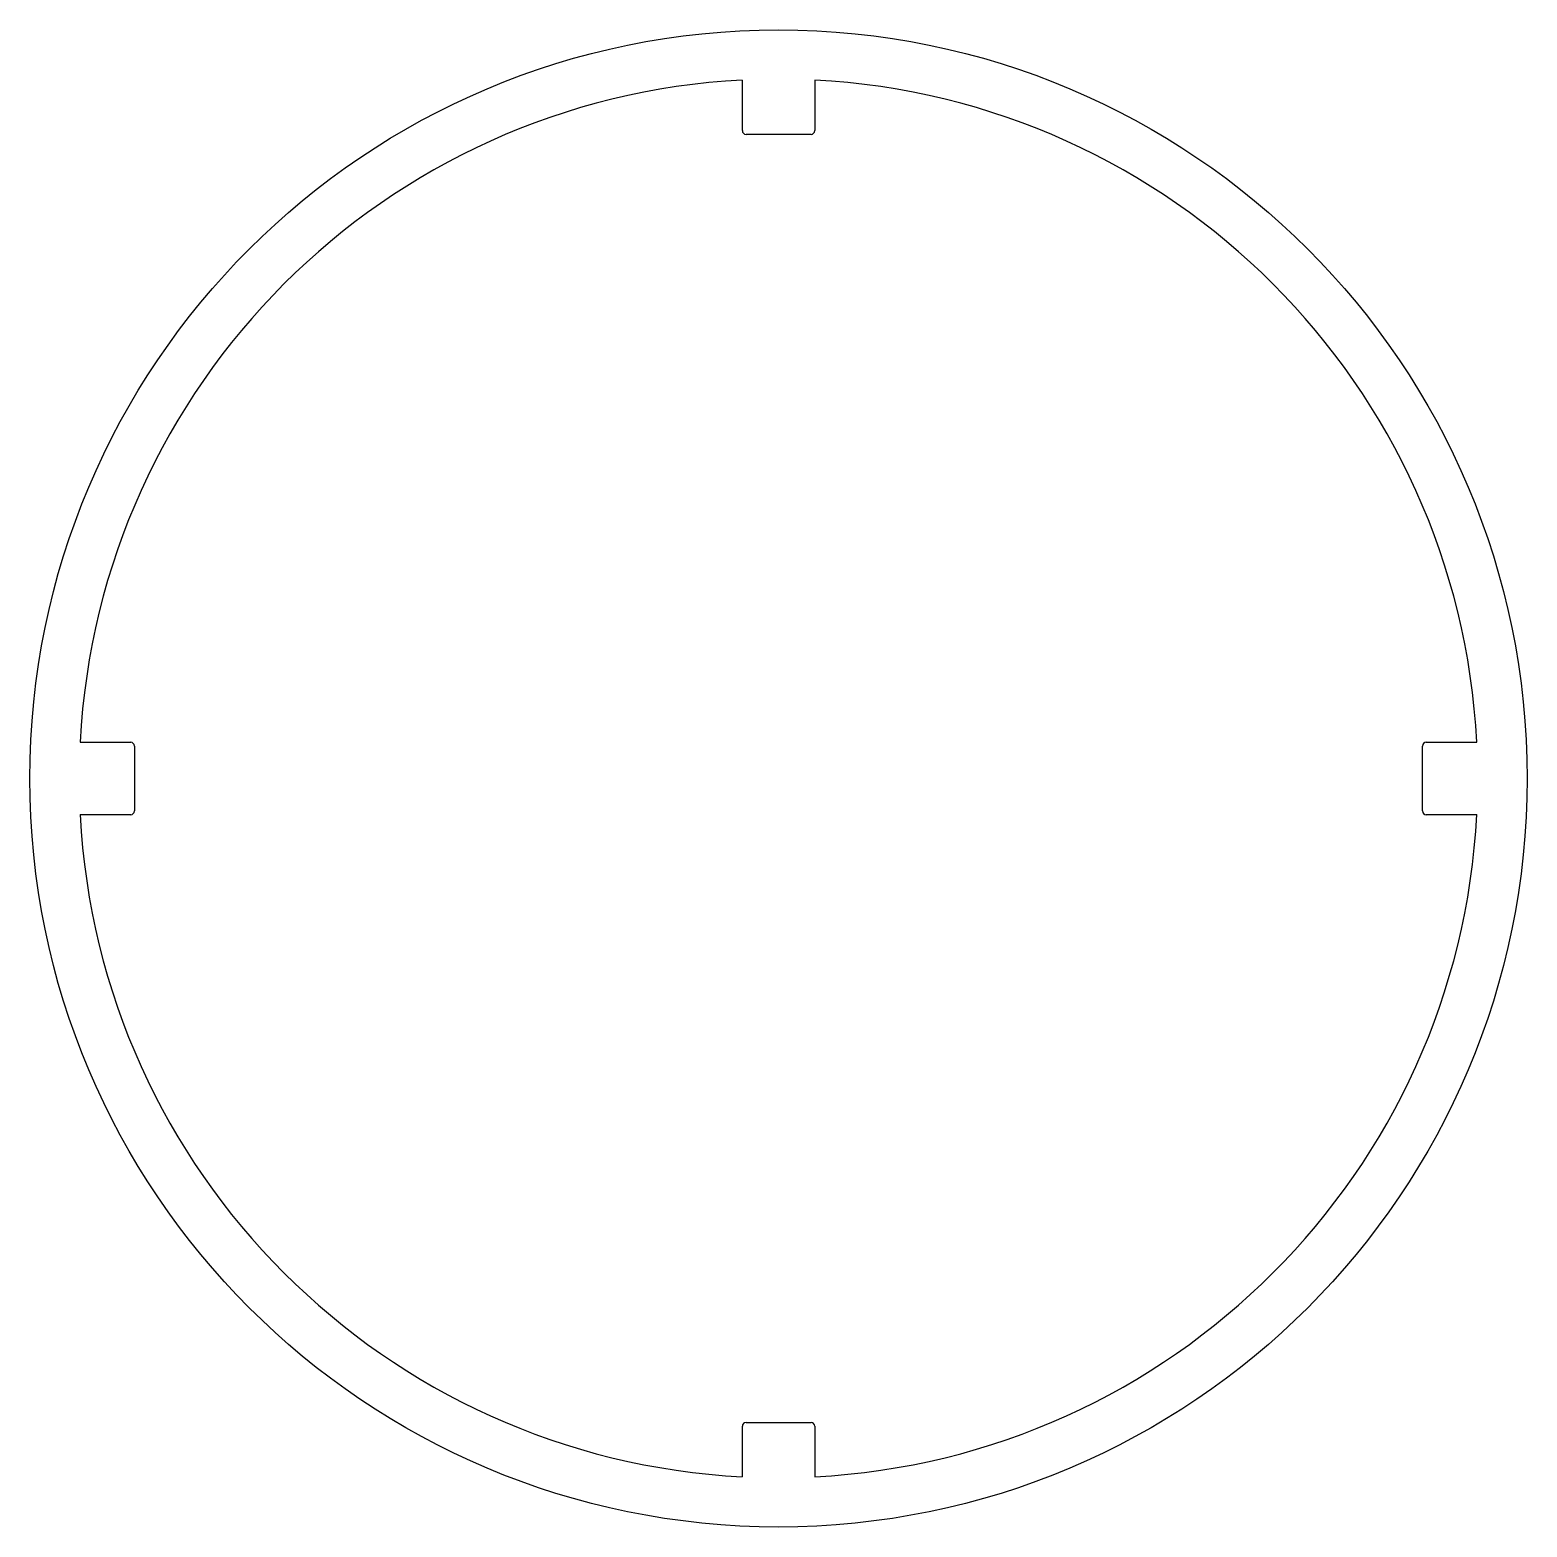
# Model space of a CAD drawing. Extents: x 814 to 914, y 747 to 847.
import ezdxf

# ---------------------------------------------------------------- set-up
doc = ezdxf.new("R2010")
doc.units = 0
doc.layers.get('0').update_dxf_attribs({"linetype": 'CONTINUOUS'})

msp = doc.modelspace()

# ---------------------------------------------------------------- linework, layer by layer
for p, q in [((861.29, 840.71), (861.29, 844.09)), ((866.14, 844.09), (866.14, 840.71)), ((865.89, 840.46), (861.54, 840.46)), ((816.92, 799.73), (820.31, 799.73)), ((820.56, 799.48), (820.56, 795.13)), ((906.86, 795.13), (906.86, 799.48)), ((907.11, 799.73), (910.5, 799.73)), ((820.31, 794.88), (816.92, 794.88)), ((910.5, 794.88), (907.11, 794.88)), ((861.29, 750.52), (861.29, 753.91)), ((861.54, 754.16), (865.89, 754.16)), ((866.14, 753.91), (866.14, 750.52))]:
    msp.add_line(p, q)
msp.add_circle((863.71, 797.31), 50.15)
for centre, radius, start, end in [((863.71, 797.31), 46.85, 92.967, 177.033), ((863.71, 797.31), 46.85, 2.967, 87.033), ((861.54, 840.71), 0.25, 180, 270), ((865.89, 840.71), 0.25, 270, 0), ((820.31, 799.48), 0.25, 0, 90), ((907.11, 799.48), 0.25, 90, 180), ((863.71, 797.31), 46.85, 182.967, 267.033), ((820.31, 795.13), 0.25, 270, 0), ((863.71, 797.31), 46.85, 272.967, 357.033), ((907.11, 795.13), 0.25, 180, 270), ((861.54, 753.91), 0.25, 90, 180), ((865.89, 753.91), 0.25, 0, 90)]:
    msp.add_arc(centre, radius, start, end)

doc.saveas('drawing.dxf')
